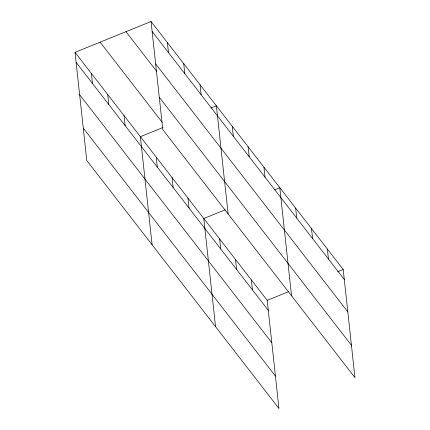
<?xml version="1.0" encoding="UTF-8"?>
<svg xmlns="http://www.w3.org/2000/svg" width="430" height="430" viewBox="0 0 430 430"><rect width="100%" height="100%" fill="white"/><g stroke="black" fill="none" stroke-linecap="round" stroke-linejoin="round"><path stroke-width="0.64" d="M75.04 52.352L267.202 300.35L278.952 408.5L86.79 160.503L75.04 52.352L151.048 21.5L343.21 269.497L354.96 377.647L162.798 129.65L151.048 21.5M163.013 127.484L140.374 136.675L152.123 244.826M210.877 108.054L216.381 105.818L228.131 213.968M225.202 209.819L203.788 218.51L215.537 326.66M274.292 189.893L279.796 187.657L291.545 295.808M267.202 300.35L288.616 291.658M337.706 271.728L343.21 269.497M152.134 31.508L344.296 279.5M155.655 63.893L347.816 311.89M125.963 31.68L156.59 71.208M159.277 97.261L351.439 345.258M100.12 42.172L162.191 122.276M76.126 62.361L268.293 310.358M79.647 94.751L271.808 342.742M83.269 128.119L275.437 376.11M327.359 249.034L328.445 259.043M311.503 228.577L312.588 238.58M295.652 208.115L296.738 218.123M263.945 167.195L265.03 177.203M248.088 146.737L249.18 156.746M251.351 279.887L252.437 289.895M232.238 126.28L233.323 136.283M235.495 259.43L236.586 269.438M219.644 238.972L220.73 248.975M200.047 84.737L201.138 94.745M183.718 63.661L184.803 73.664M187.937 198.053L189.023 208.055M167.383 42.581L168.469 52.584M172.081 177.59L173.172 187.598M156.23 157.133L157.315 167.141M124.044 115.595L125.13 125.598M107.71 94.514L108.795 104.522M91.375 73.433L92.461 83.442"/></g></svg>
